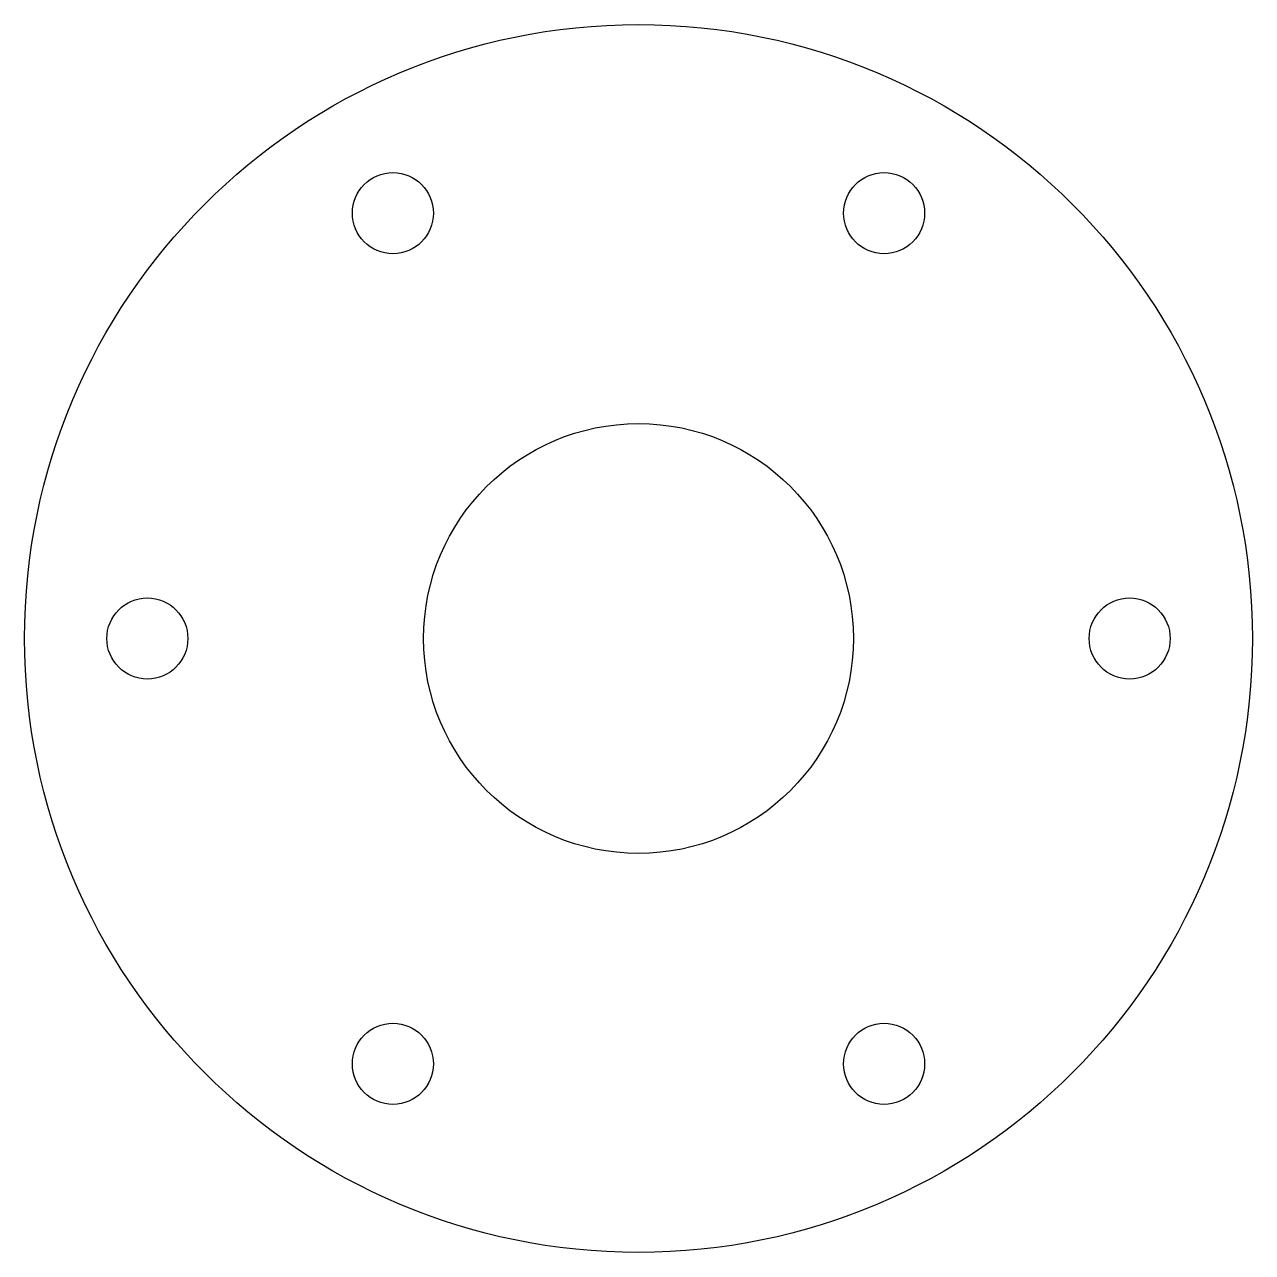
# Model space of a CAD drawing. Header units: millimetres. Extents: x -50 to 50, y -50 to 50.
import ezdxf

# ---------------------------------------------------------------- set-up
doc = ezdxf.new("R2010")
doc.units = ezdxf.units.MM

msp = doc.modelspace()

# ---------------------------------------------------------------- linework, layer by layer
for centre, radius in [((0, 0), 50), ((-20, 34.64), 3.3), ((20, 34.64), 3.3), ((0, 0), 17.5), ((-40, 0), 3.3), ((40, 0), 3.3), ((-20, -34.64), 3.3), ((20, -34.64), 3.3)]:
    msp.add_circle(centre, radius)

doc.saveas('drawing.dxf')
